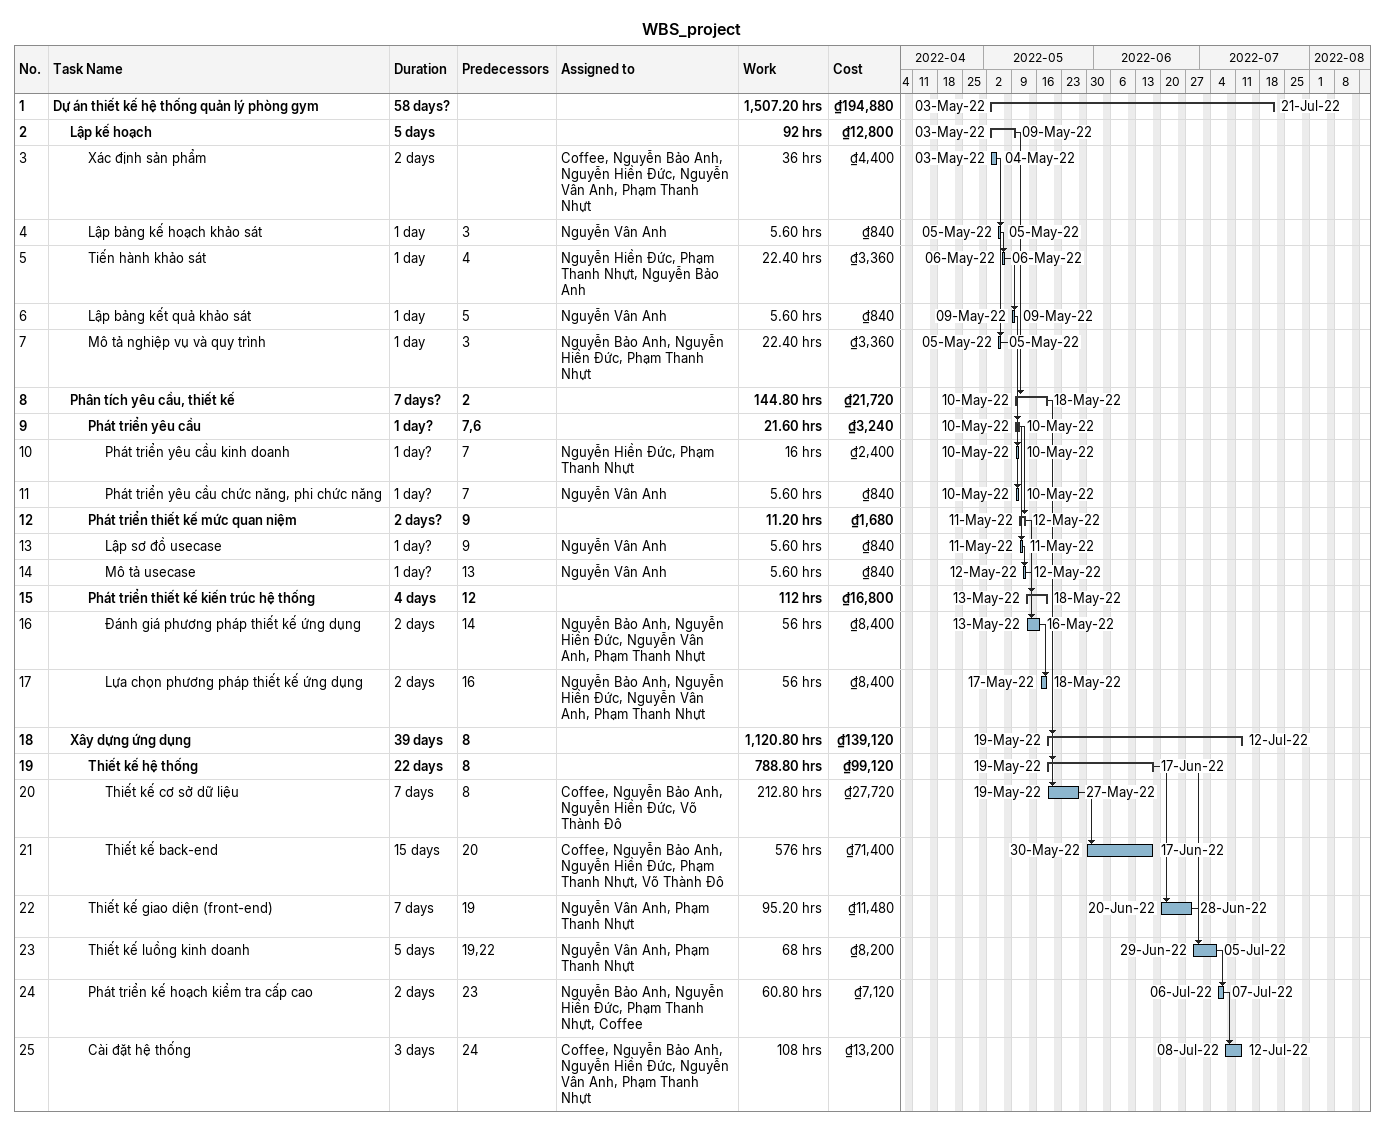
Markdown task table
WBS_project

| ID | Level | Task | Duration | Start | Finish | Predecessors | Resources | Work (h) | Cost (₫) |
|---|---|---|---|---|---|---|---|---|---|
| 1 | 1 | **Dự án thiết kế hệ thống quản lý phòng gym** | 58d? | 2022-05-03 | 2022-07-21 |  |  | 1507.20 | 194880 |
| 2 | 2 | **Lập kế hoạch** | 5d | 2022-05-03 | 2022-05-09 |  |  | 92 | 12800 |
| 3 | 3 | Xác định sản phẩm | 2d | 2022-05-03 | 2022-05-04 |  | Coffee, Nguyễn Bảo Anh, Nguyễn Hiền Đức, Nguyễn Vân Anh, Phạm Thanh Nhựt | 36 | 4400 |
| 4 | 3 | Lập bảng kế hoạch khảo sát | 1d | 2022-05-05 | 2022-05-05 | 3 | Nguyễn Vân Anh | 5.60 | 840 |
| 5 | 3 | Tiến hành khảo sát | 1d | 2022-05-06 | 2022-05-06 | 4 | Nguyễn Hiền Đức, Phạm Thanh Nhựt, Nguyễn Bảo Anh | 22.40 | 3360 |
| 6 | 3 | Lập bảng kết quả khảo sát | 1d | 2022-05-09 | 2022-05-09 | 5 | Nguyễn Vân Anh | 5.60 | 840 |
| 7 | 3 | Mô tả nghiệp vụ và quy trình | 1d | 2022-05-05 | 2022-05-05 | 3 | Nguyễn Bảo Anh, Nguyễn Hiền Đức, Phạm Thanh Nhựt | 22.40 | 3360 |
| 8 | 2 | **Phân tích yêu cầu, thiết kế** | 7d? | 2022-05-10 | 2022-05-18 | 2 |  | 144.80 | 21720 |
| 9 | 3 | **Phát triển yêu cầu** | 1d? | 2022-05-10 | 2022-05-10 | 7, 6 |  | 21.60 | 3240 |
| 10 | 4 | Phát triển yêu cầu kinh doanh | 1d? | 2022-05-10 | 2022-05-10 | 7 | Nguyễn Hiền Đức, Phạm Thanh Nhựt | 16 | 2400 |
| 11 | 4 | Phát triển yêu cầu chức năng, phi chức năng | 1d? | 2022-05-10 | 2022-05-10 | 7 | Nguyễn Vân Anh | 5.60 | 840 |
| 12 | 3 | **Phát triển thiết kế mức quan niệm** | 2d? | 2022-05-11 | 2022-05-12 | 9 |  | 11.20 | 1680 |
| 13 | 4 | Lập sơ đồ usecase | 1d? | 2022-05-11 | 2022-05-11 | 9 | Nguyễn Vân Anh | 5.60 | 840 |
| 14 | 4 | Mô tả usecase | 1d? | 2022-05-12 | 2022-05-12 | 13 | Nguyễn Vân Anh | 5.60 | 840 |
| 15 | 3 | **Phát triển thiết kế kiến trúc hệ thống** | 4d | 2022-05-13 | 2022-05-18 | 12 |  | 112 | 16800 |
| 16 | 4 | Đánh giá phương pháp thiết kế ứng dụng | 2d | 2022-05-13 | 2022-05-16 | 14 | Nguyễn Bảo Anh, Nguyễn Hiền Đức, Nguyễn Vân Anh, Phạm Thanh Nhựt | 56 | 8400 |
| 17 | 4 | Lựa chọn phương pháp thiết kế ứng dụng | 2d | 2022-05-17 | 2022-05-18 | 16 | Nguyễn Bảo Anh, Nguyễn Hiền Đức, Nguyễn Vân Anh, Phạm Thanh Nhựt | 56 | 8400 |
| 18 | 2 | **Xây dựng ứng dụng** | 39d | 2022-05-19 | 2022-07-12 | 8 |  | 1120.80 | 139120 |
| 19 | 3 | **Thiết kế hệ thống** | 22d | 2022-05-19 | 2022-06-17 | 8 |  | 788.80 | 99120 |
| 20 | 4 | Thiết kế cơ sở dữ liệu | 7d | 2022-05-19 | 2022-05-27 | 8 | Coffee, Nguyễn Bảo Anh, Nguyễn Hiền Đức, Võ Thành Đô | 212.80 | 27720 |
| 21 | 4 | Thiết kế back-end | 15d | 2022-05-30 | 2022-06-17 | 20 | Coffee, Nguyễn Bảo Anh, Nguyễn Hiền Đức, Phạm Thanh Nhựt, Võ Thành Đô | 576 | 71400 |
| 22 | 3 | Thiết kế giao diện (front-end) | 7d | 2022-06-20 | 2022-06-28 | 19 | Nguyễn Vân Anh, Phạm Thanh Nhựt | 95.20 | 11480 |
| 23 | 3 | Thiết kế luồng kinh doanh | 5d | 2022-06-29 | 2022-07-05 | 19, 22 | Nguyễn Vân Anh, Phạm Thanh Nhựt | 68 | 8200 |
| 24 | 3 | Phát triển kế hoạch kiểm tra cấp cao | 2d | 2022-07-06 | 2022-07-07 | 23 | Nguyễn Bảo Anh, Nguyễn Hiền Đức, Phạm Thanh Nhựt, Coffee | 60.80 | 7120 |
| 25 | 3 | Cài đặt hệ thống | 3d | 2022-07-08 | 2022-07-12 | 24 | Coffee, Nguyễn Bảo Anh, Nguyễn Hiền Đức, Nguyễn Vân Anh, Phạm Thanh Nhựt | 108 | 13200 |
